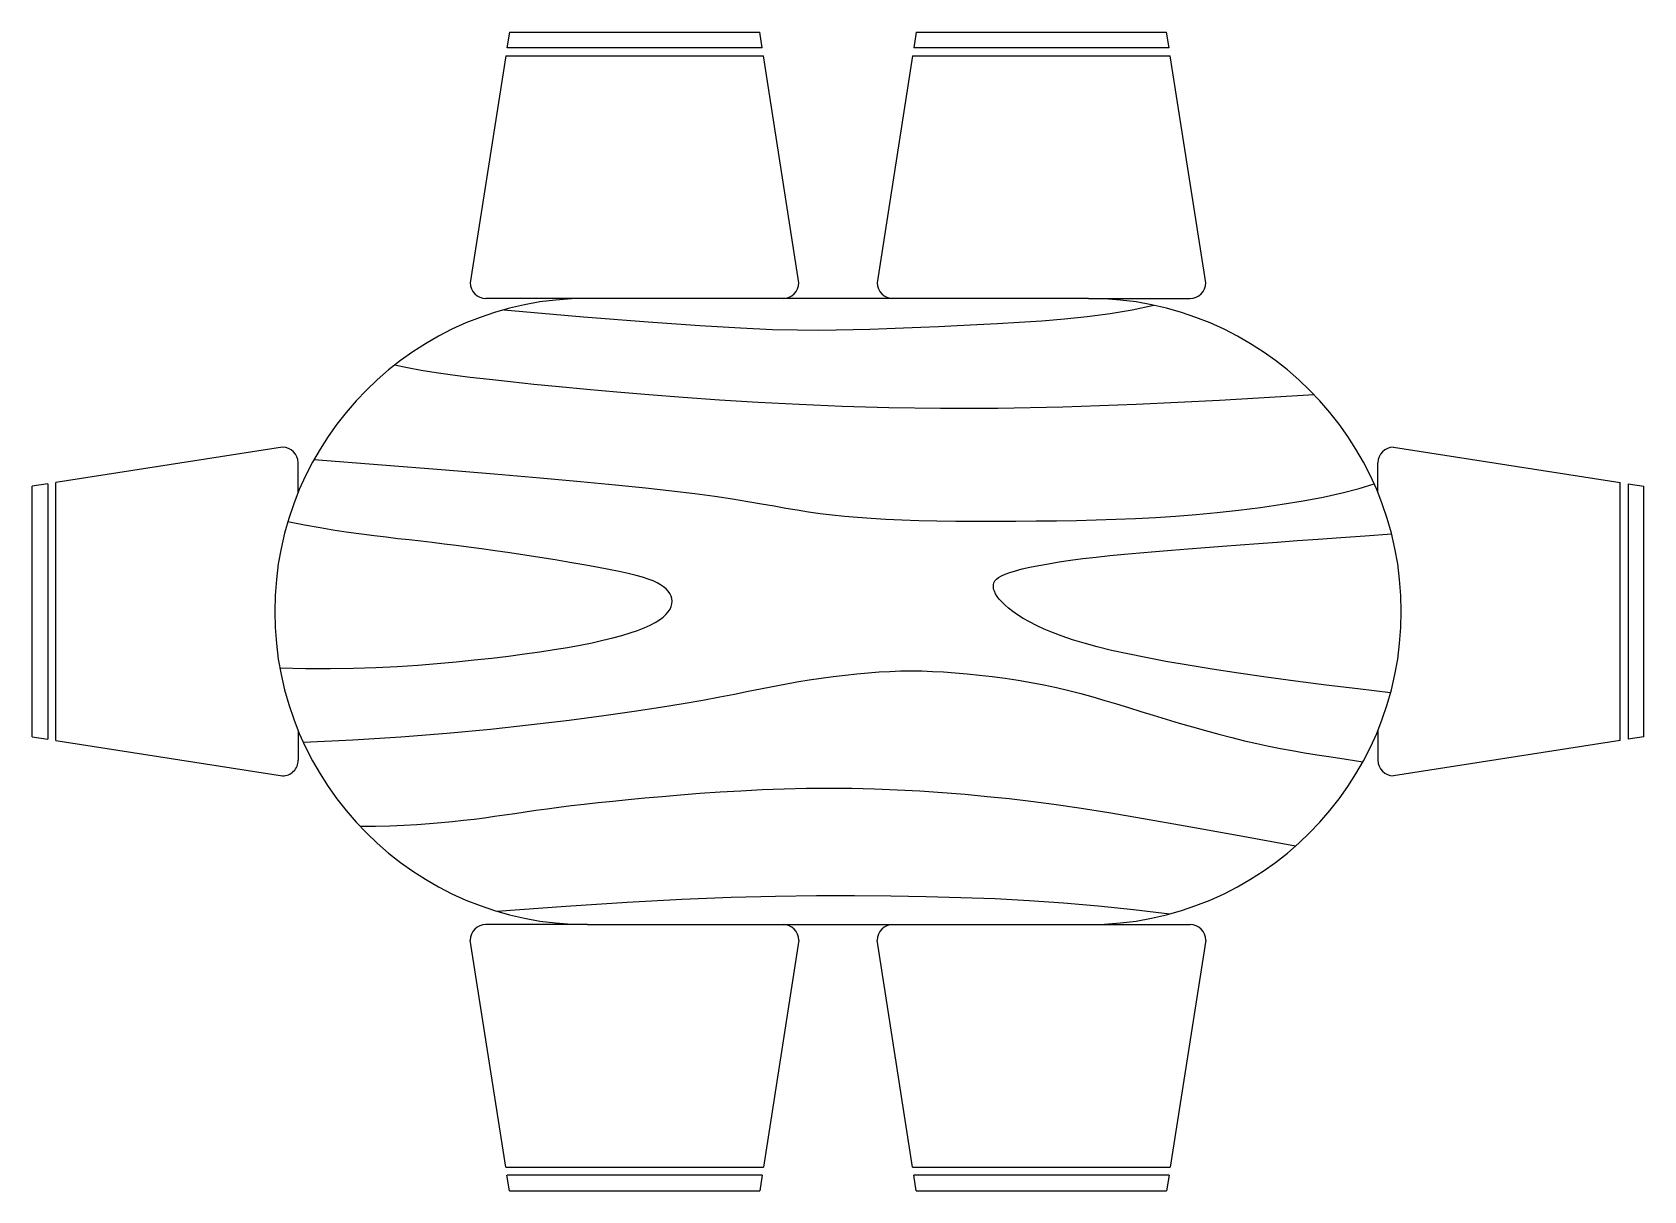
# Model space of a CAD drawing. Extents: x -51 to 51, y -37 to 37.
import ezdxf

# ---------------------------------------------------------------- set-up
doc = ezdxf.new("R2010")
doc.units = 0
doc.header["$MEASUREMENT"] = 0
doc.layers.get('0').update_dxf_attribs({"linetype": 'CONTINUOUS'})

msp = doc.modelspace()

# ---------------------------------------------------------------- linework, layer by layer
at = {"linetype": 'CONTINUOUS'}
for p, q in [((-21, 37), (-21.1562, 36.00044)), ((-21, 37), (-5, 37)), ((-4.8437, 35.99968), (-5, 37)), ((5, 37), (4.8438, 36.00044)), ((5, 37), (21, 37)), ((21.1563, 35.99968), (21, 37)), ((-21.2343, 35.50061), (-23.5, 21)), ((-21.2304, 35.5), (-4.7609, 35.5)), ((-4.8416, 36), (-21.1534, 36)), ((-2.5, 21), (-4.7655, 35.49928)), ((4.7657, 35.50061), (2.5, 21)), ((4.7696, 35.5), (21.2391, 35.5)), ((21.1584, 36), (4.8466, 36)), ((23.5, 21), (21.2345, 35.49928)), ((-16, 20), (-22.5, 20)), ((16, 20), (-16, 20)), ((16, 20), (22.5, 20)), ((-35.4981, 10.5), (-49.9974, 8.2345)), ((35.4981, 10.5), (49.9974, 8.2345)), ((-34.4981, 7.60024), (-34.4981, 9.5)), ((34.4981, 7.60024), (34.4981, 9.5)), ((-50.4978, 8.15631), (-51.4981, 8)), ((-51.4981, -8), (-51.4981, 8)), ((-50.4981, 8.15843), (-50.4981, -8.15338)), ((-49.9981, -8.23041), (-49.9981, 8.23915)), ((49.9981, -8.23041), (49.9981, 8.23915)), ((50.4978, 8.15631), (51.4981, 8)), ((50.4981, 8.15843), (50.4981, -8.15338)), ((51.4981, -8), (51.4981, 8)), ((-51.4981, -8), (-50.4986, -8.15617)), ((-49.9988, -8.23428), (-35.4981, -10.5)), ((-34.4981, -7.60506), (-34.4981, -9.5)), ((34.4981, -7.60506), (34.4981, -9.5)), ((49.9987, -8.23428), (35.4981, -10.5)), ((51.4981, -8), (50.4985, -8.15617)), ((-16, -20), (-22.5, -20)), ((-16, -20), (16, -20)), ((16, -20), (22.5, -20)), ((-21.2343, -35.50061), (-23.5, -21)), ((-2.5, -21), (-4.7655, -35.49928)), ((4.7657, -35.50061), (2.5, -21)), ((23.5, -21), (21.2345, -35.49928)), ((-21.2304, -35.5), (-4.7609, -35.5)), ((-21, -37), (-21.1562, -36.00044)), ((-4.8416, -36), (-21.1534, -36)), ((-4.8437, -35.99968), (-5, -37)), ((4.7696, -35.5), (21.2391, -35.5)), ((5, -37), (4.8438, -36.00044)), ((21.1584, -36), (4.8466, -36)), ((21.1563, -35.99968), (21, -37)), ((-21, -37), (-5, -37)), ((5, -37), (21, -37))]:
    msp.add_line(p, q, dxfattribs=at)
for points in [[(-21.364, 19.26845), (-16.2714, 18.83015), (-12.1407, 18.50142), (-8.8393, 18.26731), (-6.2344, 18.11288), (-4.1932, 18.02319), (-2.5831, 17.98328), (-1.2714, 17.97822), (-0.1252, 17.99304), (0.9683, 18.01534), (2.043, 18.04273), (3.1126, 18.07539), (4.1912, 18.11345), (5.2926, 18.15709), (6.4309, 18.20644), (7.6199, 18.26167), (8.8736, 18.32293), (10.2006, 18.39138), (11.5882, 18.47212), (13.0184, 18.5713), (14.4733, 18.69503), (15.9348, 18.84942), (17.385, 19.04061), (18.8059, 19.27472), (20.1795, 19.55786)], [(30.4357, 13.8351), (24.3918, 13.47278), (19.0633, 13.21751), (14.3679, 13.05648), (10.2234, 12.97687), (6.5476, 12.96585), (3.2581, 13.01062), (0.2728, 13.09834), (-2.4906, 13.2162), (-5.1007, 13.35295), (-7.5708, 13.50362), (-9.9007, 13.6648), (-12.0901, 13.8331), (-14.1387, 14.00511), (-16.0462, 14.17743), (-17.8124, 14.34665), (-19.4368, 14.50938), (-20.9213, 14.66331), (-22.2759, 14.81055), (-23.5126, 14.9543), (-24.6434, 15.09776), (-25.6805, 15.24413), (-26.6357, 15.39662), (-27.5212, 15.55843), (-28.349, 15.73276)], [(-33.489, 9.71248), (-29.164, 9.37202), (-25.3398, 9.06532), (-21.9754, 8.78845), (-19.0297, 8.53747), (-16.4617, 8.30843), (-14.2303, 8.0974), (-12.2945, 7.90043), (-10.6133, 7.71359), (-9.148, 7.53367), (-7.8692, 7.3604), (-6.75, 7.19424), (-5.7635, 7.03566), (-4.8825, 6.88513), (-4.0801, 6.74309), (-3.3294, 6.61003), (-2.6033, 6.48639), (-1.8777, 6.37258), (-1.1401, 6.26866), (-0.3808, 6.17464), (0.4099, 6.09052), (1.2416, 6.01629), (2.1241, 5.95196), (3.067, 5.89753), (4.0801, 5.853), (5.1692, 5.81825), (6.3255, 5.79279), (7.5363, 5.77599), (8.7891, 5.76722), (10.0712, 5.76588), (11.37, 5.77135), (12.673, 5.783), (13.9674, 5.80021), (15.2441, 5.82289), (16.5073, 5.853), (17.7647, 5.893), (19.0237, 5.94537), (20.2922, 6.01258), (21.5777, 6.09712), (22.8878, 6.20145), (24.2302, 6.32804), (25.6071, 6.47883), (26.9988, 6.65353), (28.3804, 6.8513), (29.7267, 7.0713), (31.0129, 7.31272), (32.2137, 7.57471), (33.3043, 7.85643), (34.2596, 8.15706)], [(-35.6726, -3.59057), (-34.0233, -3.63354), (-32.4536, -3.64289), (-30.9579, -3.62254), (-29.5311, -3.5764), (-28.1677, -3.50841), (-26.8626, -3.42247), (-25.6103, -3.32251), (-24.4055, -3.21244), (-23.2443, -3.09561), (-22.1273, -2.97306), (-21.0567, -2.84526), (-20.0344, -2.71265), (-19.0627, -2.57572), (-18.1434, -2.43493), (-17.2787, -2.29073), (-16.4706, -2.14359), (-15.7206, -1.9939), (-15.0282, -1.84174), (-14.392, -1.6871), (-13.811, -1.52999), (-13.284, -1.37041), (-12.8098, -1.20835), (-12.3872, -1.04381), (-12.015, -0.87681), (-11.692, -0.70743), (-11.4159, -0.53619), (-11.1843, -0.36372), (-10.995, -0.19063), (-10.8456, -0.01754), (-10.7337, 0.15494), (-10.6571, 0.32617), (-10.6133, 0.49555), (-10.6003, 0.66245), (-10.6176, 0.82627), (-10.6648, 0.98637), (-10.7416, 1.14214), (-10.8477, 1.29296), (-10.9829, 1.43822), (-11.1468, 1.57729), (-11.3392, 1.70955), (-11.5613, 1.83486), (-11.8203, 1.95491), (-12.125, 2.07187), (-12.4844, 2.1879), (-12.9071, 2.30516), (-13.4019, 2.42583), (-13.9777, 2.55207), (-14.6433, 2.68603), (-15.4029, 2.82907), (-16.2422, 2.97922), (-17.1425, 3.13371), (-18.0851, 3.28973), (-19.0512, 3.44453), (-20.0219, 3.5953), (-20.9786, 3.73926), (-21.9024, 3.87364), (-22.779, 3.9964), (-23.6119, 4.10849), (-24.4091, 4.2116), (-25.1784, 4.30745), (-25.9277, 4.39773), (-26.665, 4.48415), (-27.3982, 4.5684), (-28.1352, 4.65219), (-28.884, 4.73765), (-29.653, 4.82866), (-30.4505, 4.92955), (-31.2851, 5.04463), (-32.165, 5.17821), (-33.0988, 5.33461), (-34.0948, 5.51816), (-35.1615, 5.73316)], [(35.312, -5.1895), (33.2206, -4.94495), (31.1914, -4.69557), (29.2357, -4.44294), (27.3645, -4.18863), (25.5893, -3.93422), (23.9212, -3.68126), (22.3714, -3.43135), (20.9512, -3.18605), (19.6681, -2.94649), (18.5149, -2.71204), (17.4809, -2.4816), (16.555, -2.25411), (15.7266, -2.02846), (14.9847, -1.8036), (14.3185, -1.57842), (13.7171, -1.35185), (13.1711, -1.12324), (12.6768, -0.89371), (12.2317, -0.6648), (11.8335, -0.43805), (11.48, -0.21501), (11.1686, 0.00277), (10.8972, 0.21375), (10.6633, 0.41638), (10.4648, 0.60941), (10.3, 0.79287), (10.1674, 0.96704), (10.0657, 1.13224), (9.9933, 1.28879), (9.9487, 1.43698), (9.9306, 1.57713), (9.9374, 1.70955), (9.9689, 1.83471), (10.0297, 1.95367), (10.1257, 2.06769), (10.2628, 2.178), (10.4468, 2.28583), (10.6836, 2.39243), (10.9791, 2.49903), (11.3392, 2.60686), (11.7681, 2.71681), (12.2645, 2.8283), (12.8255, 2.94041), (13.448, 3.05221), (14.1293, 3.16278), (14.8662, 3.27118), (15.656, 3.37649), (16.4956, 3.47777), (17.382, 3.5744), (18.3115, 3.66684), (19.2804, 3.75589), (20.2847, 3.8423), (21.3207, 3.92686), (22.3846, 4.01034), (23.4725, 4.09351), (24.5807, 4.17714), (25.7085, 4.26201), (26.8684, 4.34889), (28.0759, 4.43856), (29.3467, 4.53178), (30.6964, 4.62933), (32.1405, 4.73198), (33.6947, 4.84051), (35.3746, 4.95569)], [(-34.1707, -8.35693), (-31.0022, -8.20643), (-27.9356, -8.00769), (-24.995, -7.77077), (-22.2047, -7.50576), (-19.5888, -7.22273), (-17.1713, -6.93174), (-14.9766, -6.64288), (-13.0288, -6.36621), (-11.3422, -6.10983), (-9.8915, -5.87385), (-8.6418, -5.65643), (-7.5579, -5.45571), (-6.6049, -5.26984), (-5.7476, -5.09695), (-4.9511, -4.9352), (-4.1802, -4.78273), (-3.4065, -4.63814), (-2.6275, -4.50191), (-1.8474, -4.37495), (-1.0701, -4.2582), (-0.2999, -4.15258), (0.4591, -4.05903), (1.2029, -3.97846), (1.9274, -3.91181), (2.6302, -3.85985), (3.3166, -3.82274), (3.9936, -3.80047), (4.6683, -3.79305), (5.3477, -3.80047), (6.0388, -3.82274), (6.7487, -3.85985), (7.4843, -3.91181), (8.2506, -3.97861), (9.0429, -4.06026), (9.8546, -4.15676), (10.679, -4.2681), (11.5091, -4.39428), (12.3384, -4.53531), (13.1601, -4.69118), (13.9674, -4.8619), (14.7557, -5.04721), (15.5284, -5.24581), (16.2911, -5.45617), (17.0494, -5.67674), (17.8089, -5.90596), (18.5751, -6.1423), (19.3537, -6.3842), (20.1502, -6.63013), (20.968, -6.87829), (21.8024, -7.126), (22.6465, -7.3703), (23.4934, -7.60826), (24.3362, -7.83694), (25.1679, -8.05341), (25.9818, -8.25472), (26.7709, -8.43794), (27.5326, -8.6015), (28.2812, -8.74937), (29.0352, -8.88687), (29.8134, -9.01934), (30.6343, -9.15211), (31.5164, -9.29051), (32.4784, -9.43987), (33.5389, -9.60553)], [(29.2307, -14.99619), (25.4002, -14.29211), (22.1967, -13.71312), (19.5273, -13.24331), (17.299, -12.86674), (15.4189, -12.56749), (13.7941, -12.32964), (12.3316, -12.13724), (10.9386, -11.97438), (9.5384, -11.82802), (8.1187, -11.69665), (6.6838, -11.58168), (5.2378, -11.48449), (3.7847, -11.40648), (2.3287, -11.34903), (0.8738, -11.31354), (-0.5757, -11.3014), (-2.0154, -11.31325), (-3.4387, -11.34676), (-4.8385, -11.39882), (-6.2078, -11.46635), (-7.5395, -11.54624), (-8.8267, -11.63542), (-10.0622, -11.73078), (-11.2391, -11.82923), (-12.352, -11.9282), (-13.4027, -12.02717), (-14.3948, -12.12613), (-15.3317, -12.2251), (-16.217, -12.32407), (-17.0541, -12.42304), (-17.8467, -12.522), (-18.5983, -12.62097), (-19.313, -12.71984), (-19.9981, -12.81808), (-20.6614, -12.91509), (-21.311, -13.01024), (-21.9547, -13.10292), (-22.6005, -13.19251), (-23.2563, -13.27838), (-23.9299, -13.35993), (-24.6286, -13.43643), (-25.3567, -13.50681), (-26.1177, -13.56989), (-26.915, -13.62448), (-27.7523, -13.66942), (-28.6331, -13.70353), (-29.5609, -13.72562), (-30.5392, -13.73453)], [(-21.7976, -19.14179), (-17.402, -18.81552), (-13.4833, -18.56489), (-9.9813, -18.38121), (-6.8361, -18.2558), (-3.9875, -18.17998), (-1.3755, -18.14505), (1.06, -18.14234), (3.3792, -18.16316), (5.6347, -18.20112), (7.85, -18.25903), (10.0412, -18.34198), (12.2245, -18.45507), (14.4159, -18.6034), (16.6316, -18.79207), (18.8877, -19.02618), (21.2003, -19.31083)]]:
    msp.add_lwpolyline(points, dxfattribs=at)
for centre, radius, start, end in [((-22.5, 21), 1, 180, 270), ((-3.5, 21), 1, 270, 0), ((3.5, 21), 1, 180, 270), ((22.5, 21), 1, 270, 0), ((-16, 0), 20, 90, 270), ((16, 0), 20, 270, 90), ((-35.4981, 9.5), 1, 0.0000007, 90), ((35.4981, 9.5), 1, 90, 180), ((-35.4981, -9.5), 1, 270, 0.0000007), ((35.4981, -9.5), 1, 180, 270), ((-22.5, -21), 1, 90, 180), ((-3.5, -21), 1, 0, 90), ((3.5, -21), 1, 90, 180), ((22.5, -21), 1, 0, 90)]:
    msp.add_arc(centre, radius, start, end, dxfattribs=at)

doc.saveas('drawing.dxf')
